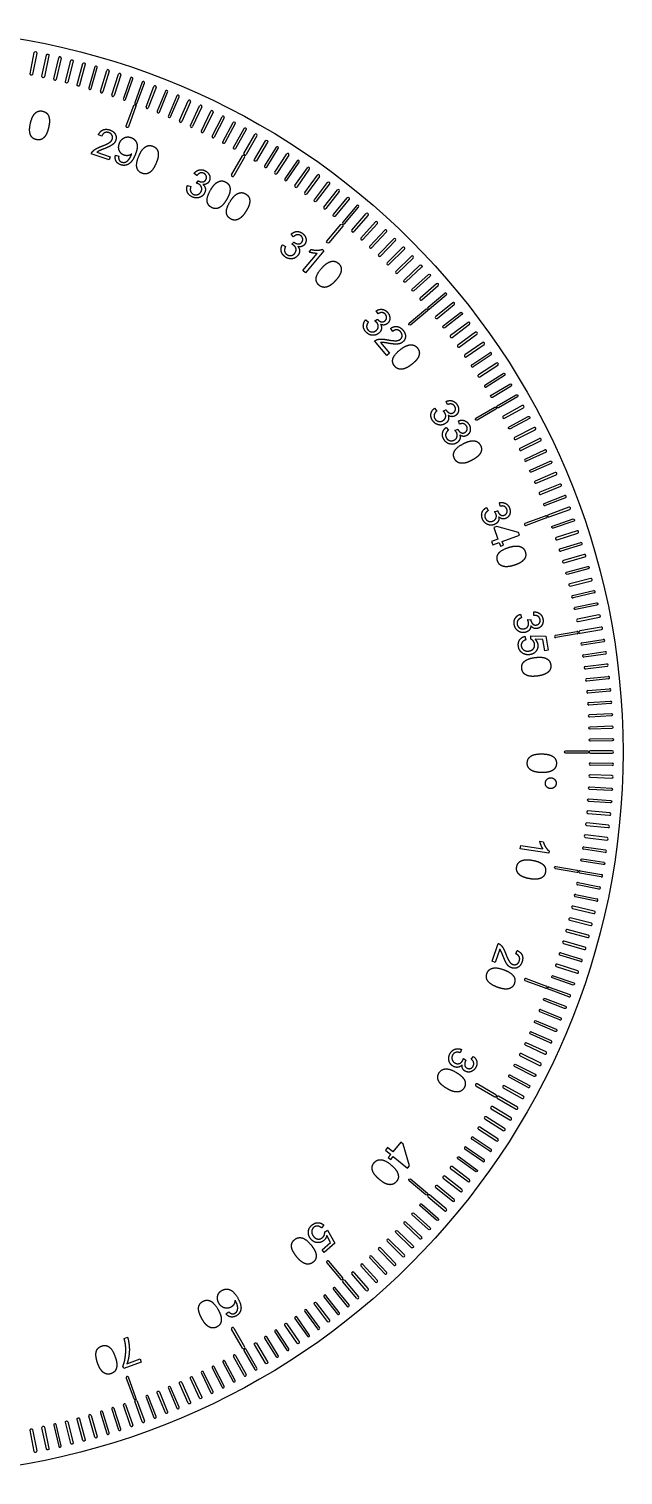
# Model space of a CAD drawing. Header units: millimetres. Extents: x 25.5 to 101.5, y -37.9 to 38.1.
# Drawn here: x 70.3 to 101.5, y -37.9 to 38.1 of the extents above; entities that cross this region are included whole.
import ezdxf

# ---------------------------------------------------------------- set-up
doc = ezdxf.new("R2010")
doc.units = ezdxf.units.MM
doc.layers.get('0').update_dxf_attribs({"linetype": 'CONTINUOUS'})

msp = doc.modelspace()

# ---------------------------------------------------------------- linework, layer by layer
for p, q in [((71.602, 35.496), (71.859, 36.61)), ((71.983, 36.581), (71.726, 35.468)), ((74.05, 34.845), (74.384, 35.938)), ((74.505, 35.901), (74.171, 34.808)), ((74.654, 34.656), (75.007, 35.743)), ((75.128, 35.703), (74.775, 34.616)), ((76.446, 34.024), (76.856, 35.092)), ((76.974, 35.046), (76.565, 33.979)), ((78.203, 33.3), (78.668, 34.345)), ((78.784, 34.293), (78.319, 33.249)), ((78.78, 33.039), (79.263, 34.075)), ((79.378, 34.021), (78.895, 32.985)), ((79.352, 32.767), (79.853, 33.794)), ((79.967, 33.739), (79.466, 32.711)), ((79.919, 32.486), (80.438, 33.504)), ((80.551, 33.446), (80.032, 32.428)), ((74.119, 32.477), (73.946, 32.556)), ((81.591, 31.582), (82.162, 32.572)), ((82.272, 32.508), (81.701, 31.518)), ((74.509, 31.234), (73.57, 31.551)), ((73.869, 31.637), (74.566, 31.402)), ((74.566, 31.402), (74.509, 31.234)), ((74.844, 31.483), (75.015, 31.435)), ((80.941, 30.457), (81.513, 31.447)), ((81.623, 31.383), (81.051, 30.394)), ((83.212, 30.592), (83.835, 31.551)), ((83.941, 31.481), (83.319, 30.523)), ((79.122, 30.416), (78.974, 30.531)), ((84.264, 29.885), (84.919, 30.822)), ((85.023, 30.749), (84.368, 29.813)), ((84.78, 29.519), (85.452, 30.443)), ((78.622, 29.901), (78.796, 29.837)), ((79.09, 30.01), (79.183, 30.144)), ((85.555, 30.369), (84.883, 29.444)), ((85.793, 28.758), (86.497, 29.659)), ((86.597, 29.58), (85.893, 28.68)), ((87.261, 27.552), (88.011, 28.415)), ((88.107, 28.331), (87.357, 27.469)), ((87.736, 27.133), (88.501, 27.983)), ((88.595, 27.898), (87.831, 27.048)), ((83.616, 26.783), (83.777, 26.689)), ((84.199, 27.202), (84.074, 27.341)), ((84.096, 26.808), (84.211, 26.923)), ((88.664, 26.271), (89.458, 27.093)), ((89.55, 27.005), (88.756, 26.183)), ((84.681, 25.426), (85.434, 26.327)), ((85.789, 26.463), (84.823, 25.308)), ((85.009, 26.393), (85.123, 26.529)), ((85.698, 26.54), (85.789, 26.463)), ((84.823, 25.308), (84.681, 25.426)), ((91.26, 23.497), (92.135, 24.232)), ((92.217, 24.135), (91.341, 23.4)), ((87.986, 22.836), (88.127, 22.716)), ((88.462, 22.777), (88.596, 22.87)), ((88.633, 23.147), (88.534, 23.305)), ((89.404, 22.227), (89.297, 22.384)), ((89.09, 20.962), (88.453, 21.722)), ((88.753, 21.64), (89.226, 21.076)), ((89.226, 21.076), (89.09, 20.962)), ((93.551, 20.467), (94.499, 21.107)), ((94.57, 21.001), (93.622, 20.362)), ((94.243, 19.406), (95.212, 20.012)), ((95.28, 19.904), (94.31, 19.299)), ((92.286, 18.376), (92.216, 18.549)), ((91.594, 18.184), (91.712, 18.04)), ((92.053, 18.041), (92.201, 18.109)), ((92.912, 17.348), (92.849, 17.524)), ((92.214, 17.181), (92.327, 17.033)), ((92.668, 17.022), (92.818, 17.085)), ((96.09, 16.087), (97.118, 16.588)), ((97.173, 16.474), (96.146, 15.973)), ((96.364, 15.516), (97.4, 15.999)), ((97.454, 15.884), (96.418, 15.401)), ((94.329, 12.97), (94.42, 12.808)), ((95.044, 13.037), (95.006, 13.22)), ((97.358, 13.186), (98.425, 13.596)), ((98.47, 13.477), (97.403, 13.067)), ((94.756, 12.749), (94.914, 12.79)), ((96.36, 12.149), (97.434, 12.54)), ((97.478, 12.42), (96.404, 12.03)), ((98.187, 10.792), (99.28, 11.127)), ((99.317, 11.005), (98.224, 10.671)), ((98.847, 8.347), (99.96, 8.604)), ((99.989, 8.48), (98.875, 8.223)), ((96.107, 7.356), (96.168, 7.181)), ((96.488, 7.064), (96.65, 7.077)), ((96.822, 7.297), (96.817, 7.484)), ((96.338, 6.201), (96.387, 6.013)), ((96.662, 6.048), (96.656, 6.222)), ((96.656, 6.222), (97.44, 6.208)), ((97.44, 6.208), (97.564, 5.472)), ((97.95, 6.26), (99.075, 6.458)), ((99.097, 6.333), (97.972, 6.135)), ((97.291, 6.033), (96.88, 6.045)), ((97.391, 5.443), (97.291, 6.033)), ((97.564, 5.472), (97.391, 5.443)), ((99.334, 5.861), (100.463, 6.04)), ((100.483, 5.914), (99.354, 5.736)), ((99.429, 5.235), (100.561, 5.394)), ((100.579, 5.268), (99.447, 5.109)), ((99.513, 4.607), (100.647, 4.746)), ((100.663, 4.62), (99.528, 4.481)), ((99.586, 3.978), (100.722, 4.097)), ((100.736, 3.971), (99.599, 3.851)), ((99.647, 3.347), (100.786, 3.447)), ((100.797, 3.32), (99.658, 3.221)), ((99.698, 2.716), (100.838, 2.796)), ((100.847, 2.669), (99.707, 2.589)), ((100.927, -0.596), (99.784, -0.576)), ((99.787, -0.449), (100.929, -0.469)), ((96.105, -4.971), (96.133, -4.789)), ((97.595, -5.195), (96.105, -4.971)), ((96.133, -4.789), (97.293, -4.963)), ((97.128, -4.566), (97.304, -4.593)), ((97.612, -5.078), (97.595, -5.195)), ((100.561, -5.152), (99.429, -4.992)), ((99.447, -4.867), (100.579, -5.026)), ((99.136, -6.741), (100.258, -6.959)), ((100.354, -6.442), (99.229, -6.243)), ((99.251, -6.118), (100.376, -6.317)), ((100.103, -7.724), (98.985, -7.486)), ((99.011, -7.362), (100.129, -7.6)), ((100.234, -7.084), (99.112, -6.866)), ((94.617, -10.877), (94.934, -9.937)), ((95.02, -10.236), (94.785, -10.933)), ((95.86, -10.486), (95.939, -10.313)), ((99.28, -10.884), (98.187, -10.55)), ((98.224, -10.429), (99.317, -10.763)), ((94.785, -10.933), (94.617, -10.877)), ((97.434, -12.298), (96.36, -11.907)), ((96.404, -11.787), (97.478, -12.178)), ((98.655, -12.742), (97.581, -12.351)), ((97.624, -12.231), (98.698, -12.622)), ((98.184, -13.961), (97.125, -13.533)), ((97.172, -13.415), (98.232, -13.843)), ((97.672, -15.163), (96.628, -14.698)), ((96.679, -14.582), (97.724, -15.047)), ((93.015, -15.512), (92.948, -15.685)), ((93.521, -16.021), (93.639, -15.875)), ((93.116, -15.981), (93.248, -16.077)), ((96.522, -17.509), (95.513, -16.973)), ((95.573, -16.86), (96.582, -17.397)), ((94.499, -20.864), (93.551, -20.225)), ((93.622, -20.12), (94.57, -20.759)), ((94.128, -21.402), (93.191, -20.747)), ((93.264, -20.643), (94.201, -21.298)), ((85.79, -24.748), (85.655, -24.887)), ((85.828, -25.105), (85.973, -25.008)), ((85.973, -25.008), (86.369, -25.685)), ((85.691, -26.042), (86.142, -25.649)), ((86.369, -25.685), (85.806, -26.174)), ((86.142, -25.649), (85.939, -25.292)), ((85.806, -26.174), (85.691, -26.042)), ((88.984, -27.3), (88.204, -26.464)), ((88.297, -26.377), (89.076, -27.213)), ((89.458, -26.851), (88.664, -26.029)), ((88.756, -25.94), (89.55, -26.763)), ((88.011, -28.172), (87.261, -27.31)), ((87.357, -27.226), (88.107, -28.089)), ((88.501, -27.74), (87.736, -26.891)), ((87.831, -26.806), (88.595, -27.655)), ((87.513, -28.596), (86.779, -27.72)), ((86.876, -27.639), (87.611, -28.514)), ((80.638, -29.401), (80.787, -29.295)), ((81.513, -31.205), (80.941, -30.215)), ((81.051, -30.151), (81.623, -31.141)), ((75.295, -30.699), (75.472, -30.632)), ((75.444, -32.037), (76.131, -31.776)), ((76.131, -31.776), (76.194, -31.942)), ((81.593, -32.65), (81.039, -31.651)), ((81.15, -31.589), (81.704, -32.589)), ((75.286, -32.286), (75.235, -32.152)), ((76.194, -31.942), (75.286, -32.286)), ((75.375, -34.172), (75.747, -35.253)), ((76.244, -35.077), (75.853, -34.003)), ((75.972, -33.96), (76.363, -35.034)), ((73.757, -35.88), (73.442, -34.782)), ((73.564, -34.747), (73.879, -35.845)), ((75.627, -35.294), (75.255, -34.213))]:
    msp.add_line(p, q)
for points in [[(70.58, 36.88, -1), (70.705, 36.855), (70.487, 35.733, -1), (70.362, 35.758)], [(71.221, 36.75, -1), (71.345, 36.724), (71.107, 35.606, -1), (70.983, 35.632)], [(72.495, 36.459, -1), (72.618, 36.428), (72.341, 35.319, -1), (72.218, 35.35)], [(72.954, 35.159, -1), (72.831, 35.192), (73.127, 36.296, -1), (73.25, 36.263)], [(73.564, 34.989), (73.879, 36.088, 1), (73.757, 36.123), (73.442, 35.024, 1)], [(75.627, 35.536), (75.255, 34.456, 1), (75.375, 34.414), (75.747, 35.495, 1)], [(75.972, 34.202), (76.363, 35.276, 1), (76.244, 35.319), (75.853, 34.245, 1)], [(77.154, 33.746), (77.582, 34.806, 1), (77.464, 34.853), (77.036, 33.793, 1)], [(77.738, 33.502), (78.185, 34.555, 1), (78.068, 34.604), (77.622, 33.552, 1)], [(75.799, 34.099, -1), (75.919, 34.055), (75.528, 32.981, -1), (75.408, 33.025)], [(81.018, 33.203, -1), (81.13, 33.144), (80.594, 32.134, -1), (80.482, 32.194)], [(81.593, 32.892, -1), (81.704, 32.831), (81.15, 31.831, -1), (81.039, 31.893)], [(82.246, 31.196, -1), (82.137, 31.261), (82.726, 32.241, -1), (82.834, 32.176)], [(83.283, 31.901), (82.677, 30.931, 1), (82.785, 30.864), (83.391, 31.833, 1)], [(84.38, 31.191), (83.741, 30.243, 1), (83.846, 30.172), (84.485, 31.12, 1)], [(85.978, 30.055, -1), (86.079, 29.979), (85.391, 29.066, -1), (85.29, 29.143)], [(87.009, 29.253, -1), (87.107, 29.173), (86.388, 28.285, -1), (86.289, 28.365)], [(87.513, 28.838), (86.779, 27.962, 1), (86.876, 27.881), (87.611, 28.756, 1)], [(86.041, 26.886, -1), (85.944, 26.968), (86.679, 27.843, -1), (86.776, 27.762)], [(88.984, 27.542), (88.204, 26.706, 1), (88.297, 26.619), (89.076, 27.455, 1)], [(89.925, 26.636), (89.117, 25.828, 1), (89.207, 25.738), (90.015, 26.546, 1)], [(89.65, 25.285), (90.472, 26.079, 1), (90.384, 26.171), (89.561, 25.377, 1)], [(90.834, 25.698, -1), (90.921, 25.605), (90.085, 24.825, -1), (89.998, 24.918)], [(91.276, 25.217, -1), (91.361, 25.122), (90.512, 24.357, -1), (90.427, 24.452)], [(90.931, 23.882), (91.793, 24.632, 1), (91.71, 24.728), (90.848, 23.978, 1)], [(91.743, 22.91), (92.632, 23.63, 1), (92.552, 23.728), (91.663, 23.009, 1)], [(90.346, 22.565, -1), (90.265, 22.662), (91.14, 23.397, -1), (91.222, 23.3)], [(92.959, 23.218, -1), (93.038, 23.118), (92.137, 22.414, -1), (92.059, 22.514)], [(92.522, 21.911), (93.434, 22.599, 1), (93.358, 22.7), (92.445, 22.012, 1)], [(93.747, 22.176), (92.823, 21.504, 1), (92.897, 21.401), (93.822, 22.073, 1)], [(94.128, 21.644), (93.191, 20.989, 1), (93.264, 20.885), (94.201, 21.54, 1)], [(94.86, 20.562), (93.902, 19.94, 1), (93.971, 19.833), (94.929, 20.456, 1)], [(95.555, 19.456, -1), (95.62, 19.347), (94.64, 18.758, -1), (94.575, 18.867)], [(93.836, 17.562, -1), (93.772, 17.672), (94.762, 18.244, -1), (94.826, 18.134)], [(95.887, 18.893, -1), (95.951, 18.783), (94.961, 18.212, -1), (94.897, 18.322)], [(96.21, 18.325), (95.21, 17.771, 1), (95.272, 17.66), (96.271, 18.214, 1)], [(95.573, 17.103, -1), (95.513, 17.215), (96.522, 17.751, -1), (96.582, 17.639)], [(95.864, 16.54), (96.883, 17.059, 1), (96.825, 17.172), (95.807, 16.653, 1)], [(96.679, 14.824, -1), (96.628, 14.94), (97.672, 15.405, -1), (97.724, 15.289)], [(97.933, 14.806), (96.881, 14.36, 1), (96.931, 14.243), (97.983, 14.689, 1)], [(97.172, 13.657), (98.232, 14.085, 1), (98.184, 14.203), (97.125, 13.775, 1)], [(98.655, 12.984), (97.581, 12.593, 1), (97.624, 12.474), (98.698, 12.865, 1)], [(98.874, 12.369, -1), (98.915, 12.248), (97.835, 11.876, -1), (97.793, 11.996)], [(99.082, 11.749), (97.995, 11.396, 1), (98.034, 11.275), (99.122, 11.628, 1)], [(99.466, 10.5), (98.368, 10.185, 1), (98.403, 10.063), (99.501, 10.378, 1)], [(99.642, 9.871, -1), (99.675, 9.748), (98.571, 9.453, -1), (98.538, 9.575)], [(99.807, 9.239), (98.698, 8.962, 1), (98.728, 8.839), (99.837, 9.116, 1)], [(100.103, 7.966, -1), (100.129, 7.842), (99.011, 7.604, -1), (98.985, 7.729)], [(99.136, 6.983), (100.258, 7.202, 1), (100.234, 7.326), (99.112, 7.108, 1)], [(100.354, 6.684), (99.229, 6.486, 1), (99.251, 6.36), (100.376, 6.559, 1)], [(100.879, 2.144, -1), (100.886, 2.017), (99.745, 1.957, -1), (99.738, 2.084)], [(99.771, 1.324, -1), (99.767, 1.451), (100.909, 1.491, -1), (100.913, 1.364)], [(100.927, 0.838, -1), (100.929, 0.711), (99.787, 0.691, -1), (99.784, 0.818)], [(99.635, 0.185, -1), (99.635, 0.058), (98.492, 0.058, -1), (98.492, 0.185)], [(99.791, 0.058), (100.934, 0.058, 1), (100.934, 0.185), (99.791, 0.185, 1)], [(99.767, -1.209), (100.909, -1.249, 1), (100.913, -1.122), (99.771, -1.082, 1)], [(100.886, -1.775, -1), (100.879, -1.901), (99.738, -1.842, -1), (99.745, -1.715)], [(99.647, -3.105), (100.786, -3.205, 1), (100.797, -3.078), (99.658, -2.979, 1)], [(100.847, -2.427, -1), (100.838, -2.553), (99.698, -2.474, -1), (99.707, -2.347)], [(100.736, -3.729), (99.599, -3.609, 1), (99.586, -3.735), (100.722, -3.855, 1)], [(99.513, -4.365), (100.647, -4.504, 1), (100.663, -4.378), (99.528, -4.239, 1)], [(97.95, -6.018, -1), (97.972, -5.893), (99.097, -6.091, -1), (99.075, -6.216)], [(100.483, -5.672, -1), (100.463, -5.798), (99.334, -5.619, -1), (99.354, -5.493)], [(98.847, -8.104), (99.96, -8.362, 1), (99.989, -8.238), (98.875, -7.981, 1)], [(99.837, -8.873), (98.728, -8.597, 1), (98.698, -8.72), (99.807, -8.997, 1)], [(99.501, -10.136), (98.403, -9.821, 1), (98.368, -9.943), (99.466, -10.258, 1)], [(98.538, -9.333), (99.642, -9.629, 1), (99.675, -9.506), (98.571, -9.21, 1)], [(99.122, -11.386), (98.034, -11.033, 1), (97.995, -11.154), (99.082, -11.507, 1)], [(98.915, -12.006, -1), (98.874, -12.126), (97.793, -11.754, -1), (97.835, -11.634)], [(98.47, -13.235, -1), (98.425, -13.353), (97.358, -12.944, -1), (97.403, -12.825)], [(97.983, -14.447, -1), (97.933, -14.564), (96.881, -14.117, -1), (96.931, -14)], [(97.454, -15.642), (96.418, -15.159, 1), (96.364, -15.274), (97.4, -15.757, 1)], [(97.173, -16.232), (96.146, -15.731, 1), (96.09, -15.845), (97.118, -16.346, 1)], [(96.883, -16.817, -1), (96.825, -16.93), (95.807, -16.411, -1), (95.864, -16.298)], [(93.772, -17.43), (94.762, -18.002, 1), (94.826, -17.892), (93.836, -17.32, 1)], [(96.271, -17.972), (95.272, -17.418, 1), (95.21, -17.529), (96.21, -18.083, 1)], [(95.951, -18.541), (94.961, -17.969, 1), (94.897, -18.079), (95.887, -18.651, 1)], [(94.575, -18.625), (95.555, -19.213, 1), (95.62, -19.104), (94.64, -18.516, 1)], [(93.902, -19.698), (94.86, -20.32, 1), (94.929, -20.214), (93.971, -19.591, 1)], [(95.28, -19.662), (94.31, -19.056, 1), (94.243, -19.164), (95.212, -19.77, 1)], [(93.822, -21.831, -1), (93.747, -21.933), (92.823, -21.262, -1), (92.897, -21.159)], [(93.434, -22.357), (92.522, -21.669, 1), (92.445, -21.77), (93.358, -22.458, 1)], [(91.222, -23.058, -1), (91.14, -23.155), (90.265, -22.42, -1), (90.346, -22.323)], [(92.632, -23.388), (91.743, -22.668, 1), (91.663, -22.767), (92.552, -23.486, 1)], [(92.059, -22.272), (92.959, -22.976, 1), (93.038, -22.876), (92.137, -22.172, 1)], [(91.26, -23.255), (92.135, -23.99, 1), (92.217, -23.892), (91.341, -23.158, 1)], [(90.427, -24.21, -1), (90.512, -24.115), (91.361, -24.88, -1), (91.276, -24.974)], [(90.848, -23.736, -1), (90.931, -23.64), (91.793, -24.39, -1), (91.71, -24.486)], [(90.472, -25.837, -1), (90.384, -25.928), (89.561, -25.134, -1), (89.65, -25.043)], [(89.998, -24.676), (90.834, -25.455, 1), (90.921, -25.362), (90.085, -24.583, 1)], [(90.015, -26.304), (89.207, -25.496, 1), (89.117, -25.585), (89.925, -26.394, 1)], [(85.944, -26.725), (86.679, -27.601, 1), (86.776, -27.519), (86.041, -26.644, 1)], [(86.289, -28.122), (87.009, -29.011, 1), (87.107, -28.931), (86.388, -28.042, 1)], [(85.29, -28.9, -1), (85.391, -28.824), (86.079, -29.737, -1), (85.978, -29.813)], [(85.793, -28.516), (86.497, -29.416, 1), (86.597, -29.338), (85.893, -28.438, 1)], [(84.264, -29.643), (84.919, -30.579, 1), (85.023, -30.507), (84.368, -29.57, 1)], [(85.555, -30.126), (84.883, -29.202, 1), (84.78, -29.276), (85.452, -30.201, 1)], [(83.941, -31.239), (83.319, -30.281, 1), (83.212, -30.35), (83.835, -31.308, 1)], [(84.485, -30.878, -1), (84.38, -30.949), (83.741, -30.001, -1), (83.846, -29.93)], [(82.137, -31.019, -1), (82.246, -30.954), (82.834, -31.933, -1), (82.726, -31.999)], [(83.391, -31.591), (82.785, -30.622, 1), (82.677, -30.689), (83.283, -31.658, 1)], [(81.13, -32.901), (80.594, -31.892, 1), (80.482, -31.952), (81.018, -32.961, 1)], [(82.272, -32.266), (81.701, -31.276, 1), (81.591, -31.34), (82.162, -32.329, 1)], [(79.967, -33.497), (79.466, -32.469, 1), (79.352, -32.525), (79.853, -33.552, 1)], [(80.551, -33.204), (80.032, -32.186, 1), (79.919, -32.243), (80.438, -33.262, 1)], [(75.408, -32.783), (75.799, -33.857, 1), (75.919, -33.813), (75.528, -32.739, 1)], [(78.185, -34.312), (77.738, -33.26, 1), (77.622, -33.31), (78.068, -34.362, 1)], [(78.784, -34.051, -1), (78.668, -34.102), (78.203, -33.058, -1), (78.319, -33.007)], [(79.378, -33.779, -1), (79.263, -33.832), (78.78, -32.797, -1), (78.895, -32.743)], [(76.446, -33.782), (76.856, -34.849, 1), (76.974, -34.804), (76.565, -33.737, 1)], [(77.582, -34.563, -1), (77.464, -34.611), (77.036, -33.551, -1), (77.154, -33.504)], [(73.25, -36.021, -1), (73.127, -36.054), (72.831, -34.95, -1), (72.954, -34.917)], [(74.05, -34.603), (74.384, -35.696, 1), (74.505, -35.659), (74.171, -34.566, 1)], [(75.128, -35.461), (74.775, -34.374, 1), (74.654, -34.413), (75.007, -35.5, 1)], [(70.705, -36.613, -1), (70.58, -36.637), (70.362, -35.515, -1), (70.487, -35.491)], [(71.345, -36.482, -1), (71.221, -36.508), (70.983, -35.39, -1), (71.107, -35.364)], [(71.983, -36.339), (71.726, -35.225, 1), (71.602, -35.254), (71.859, -36.368, 1)], [(72.618, -36.186, -1), (72.495, -36.216), (72.218, -35.107, -1), (72.341, -35.077)]]:
    msp.add_lwpolyline(points, format="xyb", close=True)
for points in [[(94.59, 11.185), (94.653, 11.011), (94.991, 11.133), (95.059, 10.942), (95.218, 10.999), (95.149, 11.19), (96.064, 11.518), (96.013, 11.66), (94.867, 11.976), (94.708, 11.919), (94.928, 11.306)], [(89.134, -20.661), (89.018, -20.805), (89.298, -21.03), (89.171, -21.188), (89.302, -21.294), (89.429, -21.136), (90.186, -21.746), (90.281, -21.629), (89.953, -20.486), (89.822, -20.38), (89.413, -20.887)]]:
    msp.add_lwpolyline(points, close=True)
msp.add_circle((63.5, 0.121), 38)
for centre, start, end in [((71.921, 36.596), -13, 167), ((74.445, 35.919), -17, 163), ((75.068, 35.723), -18, 162), ((71.664, 35.482), 167, 347), ((76.915, 35.069), -21, 159), ((74.11, 34.826), 163, 343), ((74.715, 34.636), 162, 342), ((78.726, 34.319), -24, 156), ((76.506, 34.002), 159, 339), ((79.32, 34.048), -25, 155), ((79.91, 33.767), -26, 154), ((80.495, 33.475), -27, 153), ((78.261, 33.275), 156, 336), ((78.837, 33.012), 155, 335), ((79.409, 32.739), 154, 334), ((79.976, 32.457), 153, 333), ((82.217, 32.54), -30, 150), ((81.568, 31.415), -30, 150), ((81.646, 31.55), 150, 330), ((83.888, 31.516), -33, 147), ((80.996, 30.425), 150, 330), ((83.266, 30.557), 147, 327), ((84.971, 30.785), -35, 145), ((85.503, 30.406), -36, 144), ((84.316, 29.849), 145, 325), ((86.547, 29.62), -38, 142), ((84.831, 29.481), 144, 324), ((85.843, 28.719), 142, 322), ((88.059, 28.373), -41, 139), ((87.309, 27.51), 139, 319), ((88.548, 27.94), -42, 138), ((87.783, 27.091), 138, 318), ((89.504, 27.049), -44, 136), ((88.71, 26.227), 136, 316), ((92.176, 24.183), -50, 130), ((91.301, 23.449), 130, 310), ((94.534, 21.054), -56, 124), ((93.587, 20.415), 124, 304), ((95.246, 19.958), -58, 122), ((94.277, 19.352), 122, 302), ((96.118, 16.03), 116, 296), ((97.145, 16.531), -64, 116), ((97.427, 15.941), -65, 115), ((96.391, 15.458), 115, 295), ((97.381, 13.127), 111, 291), ((98.448, 13.536), -69, 111), ((97.456, 12.48), -70, 110), ((96.382, 12.089), 110, 290), ((98.205, 10.732), 107, 287), ((99.298, 11.066), -73, 107), ((99.975, 8.542), -77, 103), ((98.861, 8.285), 103, 283), ((97.961, 6.197), 100, 280), ((99.086, 6.396), -80, 100), ((99.344, 5.798), 99, 279), ((100.473, 5.977), -81, 99), ((100.57, 5.331), -82, 98), ((99.438, 5.172), 98, 278), ((99.521, 4.544), 97, 277), ((100.655, 4.683), -83, 97), ((99.592, 3.915), 96, 276), ((100.729, 4.034), -84, 96), ((99.653, 3.284), 95, 275), ((100.792, 3.384), -85, 95), ((99.703, 2.653), 94, 274), ((100.843, 2.732), -86, 94), ((99.786, -0.512), 89, 269), ((100.928, -0.532), -91, 89), ((99.438, -4.93), 82, 262), ((100.57, -5.089), -98, 82), ((99.124, -6.804), 79, 259), ((99.24, -6.181), 80, 260), ((100.365, -6.379), -100, 80), ((98.998, -7.424), 78, 258), ((100.116, -7.662), -102, 78), ((100.246, -7.022), -101, 79), ((98.205, -10.489), 73, 253), ((99.298, -10.824), -107, 73), ((96.382, -11.847), 70, 250), ((97.456, -12.238), -110, 70), ((97.602, -12.291), 70, 250), ((98.676, -12.682), -110, 70), ((97.148, -13.474), 68, 248), ((98.208, -13.902), -112, 68), ((96.654, -14.64), 66, 246), ((97.698, -15.105), -114, 66), ((95.543, -16.916), 62, 242), ((96.552, -17.453), -118, 62), ((93.587, -20.173), 56, 236), ((93.228, -20.695), 55, 235), ((94.534, -20.812), -124, 56), ((94.164, -21.35), -125, 55), ((88.25, -26.42), 43, 223), ((88.71, -25.984), 44, 224), ((87.309, -27.268), 41, 221), ((87.783, -26.848), 42, 222), ((89.03, -27.256), -137, 43), ((89.504, -26.807), -136, 44), ((86.827, -27.679), 40, 220), ((88.059, -28.131), -139, 41), ((88.548, -27.698), -138, 42), ((87.562, -28.555), -140, 40), ((80.996, -30.183), 30, 210), ((81.568, -31.173), -150, 30), ((81.094, -31.62), 29, 209), ((81.648, -32.619), -151, 29), ((75.315, -34.193), 19, 199), ((75.912, -33.981), 20, 200), ((73.503, -34.764), 16, 196), ((75.687, -35.273), -161, 19), ((76.303, -35.055), -160, 20), ((73.818, -35.863), -164, 16)]:
    msp.add_arc(centre, 0.0635, start, end)
for points in [[(70.376, 33.156), (70.434, 33.416), (70.523, 33.562)], [(70.523, 33.562), (70.612, 33.709), (70.736, 33.771)], [(70.736, 33.771), (70.861, 33.833), (71.021, 33.798)], [(71.021, 33.798), (71.139, 33.771), (71.217, 33.704)], [(71.217, 33.704), (71.295, 33.637), (71.333, 33.534)], [(71.333, 33.534), (71.371, 33.432), (71.375, 33.296)], [(70.388, 32.529), (70.284, 32.744), (70.376, 33.156)], [(71.331, 32.943), (71.273, 32.685), (71.185, 32.539)], [(71.375, 33.296), (71.38, 33.161), (71.331, 32.943)], [(73.946, 32.556), (74.032, 32.751), (74.188, 32.815)], [(74.188, 32.815), (74.344, 32.88), (74.547, 32.811)], [(74.494, 32.668), (74.368, 32.711), (74.267, 32.661)], [(74.547, 32.811), (74.751, 32.742), (74.832, 32.589)], [(70.687, 32.303), (70.475, 32.35), (70.388, 32.529)], [(70.972, 32.33), (70.847, 32.267), (70.687, 32.303)], [(71.185, 32.539), (71.097, 32.393), (70.972, 32.33)], [(73.81, 31.816), (73.921, 31.882), (74.111, 31.954)], [(74.111, 31.954), (74.407, 32.066), (74.526, 32.149)], [(74.267, 32.661), (74.166, 32.611), (74.119, 32.477)], [(74.59, 31.977), (74.478, 31.913), (74.237, 31.818)], [(74.663, 32.532), (74.613, 32.628), (74.494, 32.668)], [(74.526, 32.149), (74.645, 32.233), (74.678, 32.332)], [(74.765, 32.111), (74.702, 32.041), (74.59, 31.977)], [(74.678, 32.332), (74.713, 32.435), (74.663, 32.532)], [(74.856, 32.267), (74.827, 32.182), (74.765, 32.111)], [(74.832, 32.589), (74.913, 32.435), (74.856, 32.267)], [(75.044, 31.724), (74.971, 31.896), (75.049, 32.103)], [(75.049, 32.103), (75.129, 32.317), (75.304, 32.399)], [(75.304, 32.399), (75.479, 32.482), (75.669, 32.41)], [(75.669, 32.41), (75.806, 32.359), (75.891, 32.242)], [(75.891, 32.242), (75.977, 32.126), (75.984, 31.967)], [(75.984, 31.967), (75.992, 31.808), (75.894, 31.55)], [(76.286, 31.81), (76.399, 31.938), (76.533, 31.978)], [(76.533, 31.978), (76.666, 32.017), (76.818, 31.954)], [(76.818, 31.954), (76.929, 31.907), (76.994, 31.827)], [(73.57, 31.551), (73.589, 31.615), (73.631, 31.666)], [(73.631, 31.666), (73.7, 31.75), (73.81, 31.816)], [(73.975, 31.707), (73.914, 31.675), (73.869, 31.637)], [(74.237, 31.818), (74.035, 31.739), (73.975, 31.707)], [(74.872, 31.178), (74.802, 31.309), (74.844, 31.483)], [(75.107, 30.985), (74.942, 31.047), (74.872, 31.178)], [(75.015, 31.435), (74.992, 31.311), (75.032, 31.236)], [(75.032, 31.236), (75.071, 31.161), (75.164, 31.126)], [(75.291, 31.487), (75.116, 31.553), (75.044, 31.724)], [(75.504, 31.465), (75.395, 31.447), (75.291, 31.487)], [(75.317, 31.109), (75.391, 31.123), (75.452, 31.169)], [(75.452, 31.169), (75.513, 31.216), (75.578, 31.309)], [(75.695, 31.545), (75.613, 31.482), (75.504, 31.465)], [(75.578, 31.309), (75.643, 31.403), (75.683, 31.51)], [(75.894, 31.55), (75.793, 31.281), (75.674, 31.144)], [(75.683, 31.51), (75.688, 31.522), (75.695, 31.545)], [(75.972, 30.816), (75.907, 31.046), (76.07, 31.436)], [(76.07, 31.436), (76.173, 31.681), (76.286, 31.81)], [(77.079, 31.398), (77.059, 31.264), (76.973, 31.058)], [(76.994, 31.827), (77.059, 31.747), (77.079, 31.64)], [(77.079, 31.64), (77.098, 31.532), (77.079, 31.398)], [(75.409, 30.966), (75.262, 30.927), (75.107, 30.985)], [(75.164, 31.126), (75.244, 31.096), (75.317, 31.109)], [(75.674, 31.144), (75.555, 31.006), (75.409, 30.966)], [(76.226, 30.541), (76.026, 30.625), (75.972, 30.816)], [(76.512, 30.517), (76.378, 30.477), (76.226, 30.541)], [(76.758, 30.686), (76.646, 30.557), (76.512, 30.517)], [(76.973, 31.058), (76.871, 30.814), (76.758, 30.686)], [(78.974, 30.531), (79.09, 30.679), (79.244, 30.713)], [(79.298, 30.553), (79.203, 30.526), (79.122, 30.416)], [(79.244, 30.713), (79.397, 30.748), (79.555, 30.665)], [(79.488, 30.529), (79.393, 30.579), (79.298, 30.553)], [(79.613, 30.388), (79.584, 30.478), (79.488, 30.529)], [(79.555, 30.665), (79.663, 30.608), (79.73, 30.513)], [(79.73, 30.513), (79.797, 30.418), (79.803, 30.312)], [(78.612, 29.562), (78.551, 29.727), (78.622, 29.901)], [(78.796, 29.837), (78.751, 29.684), (78.787, 29.587)], [(79.214, 29.968), (79.168, 29.992), (79.09, 30.01)], [(79.183, 30.144), (79.198, 30.133), (79.208, 30.128)], [(79.208, 30.128), (79.313, 30.073), (79.424, 30.084)], [(79.362, 29.797), (79.327, 29.908), (79.214, 29.968)], [(79.338, 29.573), (79.397, 29.685), (79.362, 29.797)], [(79.424, 30.084), (79.536, 30.094), (79.596, 30.207)], [(79.633, 29.983), (79.55, 29.937), (79.437, 29.943)], [(79.437, 29.943), (79.54, 29.854), (79.561, 29.734)], [(79.561, 29.734), (79.581, 29.614), (79.513, 29.485)], [(79.596, 30.207), (79.643, 30.297), (79.613, 30.388)], [(79.762, 30.115), (79.716, 30.029), (79.633, 29.983)], [(79.66, 29.045), (79.624, 29.281), (79.834, 29.648)], [(79.803, 30.312), (79.809, 30.206), (79.762, 30.115)], [(79.834, 29.648), (79.966, 29.879), (80.094, 29.992)], [(80.094, 29.992), (80.222, 30.106), (80.36, 30.128)], [(80.36, 30.128), (80.497, 30.151), (80.639, 30.07)], [(80.639, 30.07), (80.744, 30.01), (80.799, 29.922)], [(80.799, 29.922), (80.854, 29.835), (80.86, 29.726)], [(80.86, 29.726), (80.866, 29.617), (80.83, 29.486)], [(78.847, 29.305), (78.672, 29.397), (78.612, 29.562)], [(78.787, 29.587), (78.822, 29.491), (78.919, 29.44)], [(79.231, 29.257), (79.041, 29.203), (78.847, 29.305)], [(78.919, 29.44), (79.034, 29.379), (79.155, 29.417)], [(79.155, 29.417), (79.276, 29.455), (79.338, 29.573)], [(79.513, 29.485), (79.421, 29.312), (79.231, 29.257)], [(79.878, 28.741), (79.69, 28.848), (79.66, 29.045)], [(80.683, 29.162), (80.552, 28.933), (80.424, 28.819)], [(80.671, 28.456), (80.644, 28.694), (80.866, 29.053)], [(80.83, 29.486), (80.794, 29.355), (80.683, 29.162)], [(80.866, 29.053), (81.007, 29.279), (81.139, 29.388)], [(81.139, 29.388), (81.271, 29.497), (81.409, 29.514)], [(81.409, 29.514), (81.547, 29.532), (81.686, 29.446)], [(81.686, 29.446), (81.789, 29.382), (81.84, 29.293)], [(81.84, 29.293), (81.892, 29.204), (81.894, 29.095)], [(81.894, 29.095), (81.896, 28.985), (81.856, 28.856)], [(80.159, 28.682), (80.021, 28.659), (79.878, 28.741)], [(80.424, 28.819), (80.296, 28.705), (80.159, 28.682)], [(80.878, 28.144), (80.694, 28.259), (80.671, 28.456)], [(81.157, 28.076), (81.018, 28.058), (80.878, 28.144)], [(81.427, 28.203), (81.295, 28.094), (81.157, 28.076)], [(81.697, 28.537), (81.558, 28.313), (81.427, 28.203)], [(81.856, 28.856), (81.815, 28.726), (81.697, 28.537)], [(84.074, 27.341), (84.214, 27.467), (84.371, 27.474)], [(84.371, 27.474), (84.528, 27.48), (84.669, 27.371)], [(84.669, 27.371), (84.766, 27.296), (84.815, 27.191)], [(83.547, 26.451), (83.516, 26.624), (83.616, 26.783)], [(83.777, 26.689), (83.706, 26.546), (83.724, 26.445)], [(84.211, 26.744), (84.17, 26.776), (84.096, 26.808)], [(84.396, 27.306), (84.298, 27.296), (84.199, 27.202)], [(84.211, 26.923), (84.225, 26.91), (84.234, 26.903)], [(84.327, 26.55), (84.312, 26.666), (84.211, 26.744)], [(84.234, 26.903), (84.326, 26.831), (84.438, 26.822)], [(84.579, 27.249), (84.494, 27.315), (84.396, 27.306)], [(84.626, 26.686), (84.536, 26.655), (84.426, 26.681)], [(84.426, 26.681), (84.512, 26.575), (84.511, 26.453)], [(84.438, 26.822), (84.55, 26.812), (84.629, 26.913)], [(84.678, 27.088), (84.665, 27.182), (84.579, 27.249)], [(84.776, 26.794), (84.716, 26.717), (84.626, 26.686)], [(84.629, 26.913), (84.691, 26.993), (84.678, 27.088)], [(84.851, 26.98), (84.839, 26.875), (84.776, 26.794)], [(84.815, 27.191), (84.864, 27.086), (84.851, 26.98)], [(83.733, 26.157), (83.577, 26.278), (83.547, 26.451)], [(83.724, 26.445), (83.741, 26.344), (83.828, 26.277)], [(84.103, 26.042), (83.906, 26.022), (83.733, 26.157)], [(83.828, 26.277), (83.93, 26.197), (84.056, 26.213)], [(84.056, 26.213), (84.182, 26.229), (84.264, 26.334)], [(84.421, 26.217), (84.3, 26.062), (84.103, 26.042)], [(84.264, 26.334), (84.342, 26.434), (84.327, 26.55)], [(84.511, 26.453), (84.51, 26.332), (84.421, 26.217)], [(85.219, 26.341), (85.096, 26.362), (85.009, 26.393)], [(85.123, 26.529), (85.289, 26.486), (85.444, 26.491)], [(85.434, 26.327), (85.343, 26.321), (85.219, 26.341)], [(85.444, 26.491), (85.599, 26.496), (85.698, 26.54)], [(86.004, 25.835), (86.153, 25.92), (86.292, 25.913)], [(86.292, 25.913), (86.431, 25.906), (86.553, 25.797)], [(85.38, 25.001), (85.394, 25.239), (85.677, 25.554)], [(85.677, 25.554), (85.855, 25.751), (86.004, 25.835)], [(86.616, 25.186), (86.554, 25.066), (86.405, 24.9)], [(86.553, 25.797), (86.643, 25.716), (86.678, 25.619)], [(86.696, 25.414), (86.679, 25.307), (86.616, 25.186)], [(86.678, 25.619), (86.713, 25.522), (86.696, 25.414)], [(85.529, 24.657), (85.368, 24.802), (85.38, 25.001)], [(85.791, 24.541), (85.652, 24.547), (85.529, 24.657)], [(86.079, 24.619), (85.931, 24.535), (85.791, 24.541)], [(86.405, 24.9), (86.228, 24.703), (86.079, 24.619)], [(87.859, 22.522), (87.859, 22.697), (87.986, 22.836)], [(88.534, 23.305), (88.694, 23.404), (88.85, 23.383)], [(88.596, 22.87), (88.607, 22.855), (88.614, 22.846)], [(88.614, 22.846), (88.693, 22.759), (88.802, 22.73)], [(88.845, 23.214), (88.747, 23.222), (88.633, 23.147)], [(89.015, 23.126), (88.943, 23.206), (88.845, 23.214)], [(88.85, 23.383), (89.006, 23.363), (89.125, 23.23)], [(89.005, 22.787), (89.081, 22.854), (89.084, 22.95)], [(89.084, 22.95), (89.088, 23.045), (89.015, 23.126)], [(89.125, 23.23), (89.207, 23.139), (89.237, 23.027)], [(89.236, 22.813), (89.205, 22.712), (89.129, 22.643)], [(89.237, 23.027), (89.267, 22.915), (89.236, 22.813)], [(87.991, 22.199), (87.859, 22.346), (87.859, 22.522)], [(88.335, 22.022), (88.137, 22.037), (87.991, 22.199)], [(88.127, 22.716), (88.032, 22.588), (88.032, 22.485)], [(88.032, 22.485), (88.031, 22.382), (88.105, 22.301)], [(88.105, 22.301), (88.192, 22.204), (88.319, 22.198)], [(88.319, 22.198), (88.445, 22.191), (88.544, 22.28)], [(88.678, 22.138), (88.532, 22.007), (88.335, 22.022)], [(88.564, 22.694), (88.529, 22.733), (88.462, 22.777)], [(88.544, 22.28), (88.638, 22.365), (88.644, 22.482)], [(88.644, 22.482), (88.65, 22.599), (88.564, 22.694)], [(88.809, 22.355), (88.786, 22.235), (88.678, 22.138)], [(88.963, 22.564), (88.868, 22.549), (88.765, 22.594)], [(88.765, 22.594), (88.831, 22.474), (88.809, 22.355)], [(88.802, 22.73), (88.91, 22.701), (89.005, 22.787)], [(89.129, 22.643), (89.057, 22.578), (88.963, 22.564)], [(89.297, 22.384), (89.472, 22.506), (89.639, 22.48)], [(89.625, 22.307), (89.513, 22.317), (89.404, 22.227)], [(89.823, 22.195), (89.738, 22.297), (89.625, 22.307)], [(89.639, 22.48), (89.805, 22.454), (89.943, 22.29)], [(89.897, 21.99), (89.904, 22.099), (89.823, 22.195)], [(89.943, 22.29), (90.081, 22.125), (90.071, 21.951)], [(88.453, 21.722), (88.503, 21.766), (88.565, 21.788)], [(88.565, 21.788), (88.667, 21.824), (88.796, 21.823)], [(88.88, 21.644), (88.811, 21.649), (88.753, 21.64)], [(88.796, 21.823), (88.925, 21.822), (89.125, 21.784)], [(89.161, 21.603), (88.948, 21.64), (88.88, 21.644)], [(89.125, 21.784), (89.436, 21.726), (89.581, 21.735)], [(89.546, 21.555), (89.417, 21.558), (89.161, 21.603)], [(89.765, 21.579), (89.674, 21.551), (89.546, 21.555)], [(89.581, 21.735), (89.726, 21.745), (89.806, 21.812)], [(89.924, 21.664), (89.855, 21.606), (89.765, 21.579)], [(89.798, 21.264), (90.008, 21.428), (90.169, 21.484)], [(89.806, 21.812), (89.889, 21.882), (89.897, 21.99)], [(90.071, 21.951), (90.06, 21.778), (89.924, 21.664)], [(90.169, 21.484), (90.331, 21.541), (90.467, 21.51)], [(90.467, 21.51), (90.603, 21.479), (90.703, 21.35)], [(90.703, 21.35), (90.778, 21.255), (90.795, 21.153)], [(89.496, 20.408), (89.362, 20.579), (89.409, 20.772)], [(89.409, 20.772), (89.465, 21.004), (89.798, 21.264)], [(90.659, 20.737), (90.576, 20.63), (90.4, 20.493)], [(90.777, 20.948), (90.742, 20.845), (90.659, 20.737)], [(90.795, 21.153), (90.813, 21.051), (90.777, 20.948)], [(89.733, 20.247), (89.597, 20.278), (89.496, 20.408)], [(90.03, 20.273), (89.869, 20.216), (89.733, 20.247)], [(90.4, 20.493), (90.192, 20.33), (90.03, 20.273)], [(92.216, 18.549), (92.391, 18.618), (92.541, 18.571)], [(92.506, 18.404), (92.411, 18.43), (92.286, 18.376)], [(92.658, 18.288), (92.602, 18.379), (92.506, 18.404)], [(92.541, 18.571), (92.691, 18.523), (92.785, 18.371)], [(92.695, 18.103), (92.716, 18.196), (92.658, 18.288)], [(92.785, 18.371), (92.85, 18.267), (92.86, 18.152)], [(91.487, 17.556), (91.383, 17.723), (91.414, 17.896)], [(91.414, 17.896), (91.445, 18.069), (91.594, 18.184)], [(91.795, 17.32), (91.603, 17.37), (91.487, 17.556)], [(91.578, 17.83), (91.559, 17.728), (91.617, 17.635)], [(91.712, 18.04), (91.596, 17.931), (91.578, 17.83)], [(91.617, 17.635), (91.686, 17.525), (91.81, 17.497)], [(91.81, 17.497), (91.933, 17.468), (92.046, 17.538)], [(92.046, 17.538), (92.154, 17.605), (92.18, 17.719)], [(92.139, 17.942), (92.111, 17.986), (92.053, 18.041)], [(92.18, 17.719), (92.206, 17.833), (92.139, 17.942)], [(92.319, 17.565), (92.276, 17.451), (92.153, 17.375)], [(92.201, 18.109), (92.209, 18.093), (92.215, 18.083)], [(92.215, 18.083), (92.277, 17.983), (92.379, 17.936)], [(92.508, 17.744), (92.412, 17.746), (92.318, 17.808)], [(92.318, 17.808), (92.363, 17.679), (92.319, 17.565)], [(92.379, 17.936), (92.481, 17.888), (92.589, 17.956)], [(92.686, 17.793), (92.603, 17.741), (92.508, 17.744)], [(92.589, 17.956), (92.675, 18.009), (92.695, 18.103)], [(92.821, 17.941), (92.773, 17.847), (92.686, 17.793)], [(92.86, 18.152), (92.869, 18.036), (92.821, 17.941)], [(92.849, 17.524), (93.026, 17.587), (93.174, 17.534)], [(93.174, 17.534), (93.322, 17.48), (93.411, 17.326)], [(92.153, 17.375), (91.986, 17.271), (91.795, 17.32)], [(92.085, 16.557), (91.987, 16.728), (92.024, 16.9)], [(92.024, 16.9), (92.061, 17.071), (92.214, 17.181)], [(92.185, 16.827), (92.164, 16.727), (92.218, 16.632)], [(92.327, 17.033), (92.207, 16.928), (92.185, 16.827)], [(92.75, 16.919), (92.724, 16.965), (92.668, 17.022)], [(92.784, 16.696), (92.814, 16.809), (92.75, 16.919)], [(92.818, 17.085), (92.825, 17.068), (92.831, 17.058)], [(92.831, 17.058), (92.89, 16.956), (92.99, 16.905)], [(93.134, 17.369), (93.04, 17.397), (92.912, 17.348)], [(92.925, 16.779), (92.965, 16.649), (92.917, 16.537)], [(93.112, 16.708), (93.017, 16.714), (92.925, 16.779)], [(92.99, 16.905), (93.09, 16.854), (93.201, 16.918)], [(93.291, 16.751), (93.207, 16.703), (93.112, 16.708)], [(93.282, 17.247), (93.228, 17.34), (93.134, 17.369)], [(93.201, 16.918), (93.289, 16.968), (93.312, 17.061)], [(93.312, 17.061), (93.336, 17.153), (93.282, 17.247)], [(93.432, 16.895), (93.38, 16.802), (93.291, 16.751)], [(93.411, 17.326), (93.472, 17.22), (93.478, 17.104)], [(93.478, 17.104), (93.484, 16.988), (93.432, 16.895)], [(92.384, 16.311), (92.194, 16.367), (92.085, 16.557)], [(92.218, 16.632), (92.283, 16.519), (92.405, 16.486)], [(92.744, 16.352), (92.574, 16.254), (92.384, 16.311)], [(92.405, 16.486), (92.528, 16.453), (92.643, 16.52)], [(92.632, 15.902), (92.729, 16.12), (93.102, 16.318)], [(92.643, 16.52), (92.753, 16.583), (92.784, 16.696)], [(92.917, 16.537), (92.87, 16.425), (92.744, 16.352)], [(93.102, 16.318), (93.338, 16.442), (93.506, 16.469)], [(93.506, 16.469), (93.675, 16.496), (93.804, 16.442)], [(93.804, 16.442), (93.932, 16.388), (94.008, 16.243)], [(94.008, 16.243), (94.065, 16.136), (94.064, 16.033)], [(94.064, 16.033), (94.064, 15.93), (94.011, 15.835)], [(92.654, 15.528), (92.553, 15.719), (92.632, 15.902)], [(92.86, 15.328), (92.731, 15.382), (92.654, 15.528)], [(93.157, 15.302), (92.988, 15.274), (92.86, 15.328)], [(93.559, 15.453), (93.326, 15.329), (93.157, 15.302)], [(93.857, 15.648), (93.756, 15.557), (93.559, 15.453)], [(94.011, 15.835), (93.957, 15.739), (93.857, 15.648)], [(94.101, 12.718), (94.162, 12.883), (94.329, 12.97)], [(95.006, 13.22), (95.191, 13.258), (95.33, 13.184)], [(95.266, 13.027), (95.177, 13.068), (95.044, 13.037)], [(95.395, 12.885), (95.356, 12.985), (95.266, 13.027)], [(95.33, 13.184), (95.468, 13.111), (95.535, 12.945)], [(95.535, 12.945), (95.58, 12.831), (95.569, 12.716)], [(94.114, 12.37), (94.041, 12.554), (94.101, 12.718)], [(94.375, 12.085), (94.195, 12.167), (94.114, 12.37)], [(94.251, 12.624), (94.215, 12.527), (94.256, 12.426)], [(94.42, 12.808), (94.287, 12.72), (94.251, 12.624)], [(94.256, 12.426), (94.304, 12.305), (94.421, 12.255)], [(94.421, 12.255), (94.538, 12.206), (94.661, 12.255)], [(94.661, 12.255), (94.779, 12.302), (94.825, 12.41)], [(94.935, 12.233), (94.872, 12.129), (94.737, 12.075)], [(94.823, 12.636), (94.804, 12.684), (94.756, 12.749)], [(94.825, 12.41), (94.87, 12.517), (94.823, 12.636)], [(94.914, 12.79), (94.918, 12.772), (94.923, 12.762)], [(94.923, 12.762), (94.966, 12.652), (95.058, 12.588)], [(94.976, 12.472), (94.997, 12.338), (94.935, 12.233)], [(95.152, 12.376), (95.058, 12.395), (94.976, 12.472)], [(95.058, 12.588), (95.15, 12.523), (95.269, 12.571)], [(95.335, 12.393), (95.245, 12.357), (95.152, 12.376)], [(95.269, 12.571), (95.363, 12.608), (95.399, 12.696)], [(95.495, 12.516), (95.43, 12.431), (95.335, 12.393)], [(95.399, 12.696), (95.436, 12.785), (95.395, 12.885)], [(95.569, 12.716), (95.559, 12.6), (95.495, 12.516)], [(94.737, 12.075), (94.555, 12.002), (94.375, 12.085)], [(94.951, 10.541), (95.084, 10.739), (95.486, 10.868)], [(95.486, 10.868), (95.74, 10.949), (95.911, 10.946)], [(95.911, 10.946), (96.082, 10.943), (96.199, 10.867)], [(96.199, 10.867), (96.315, 10.791), (96.365, 10.635)], [(94.906, 10.169), (94.84, 10.375), (94.951, 10.541)], [(95.074, 9.936), (94.956, 10.012), (94.906, 10.169)], [(95.362, 9.858), (95.191, 9.86), (95.074, 9.936)], [(95.784, 9.936), (95.533, 9.856), (95.362, 9.858)], [(96.112, 10.076), (95.997, 10.004), (95.784, 9.936)], [(96.296, 10.233), (96.227, 10.148), (96.112, 10.076)], [(96.384, 10.419), (96.365, 10.317), (96.296, 10.233)], [(96.365, 10.635), (96.402, 10.52), (96.384, 10.419)], [(95.789, 6.804), (95.749, 6.997), (95.838, 7.149)], [(95.838, 7.149), (95.927, 7.301), (96.107, 7.356)], [(95.969, 7.03), (95.916, 6.941), (95.939, 6.834)], [(96.168, 7.181), (96.021, 7.118), (95.969, 7.03)], [(96.534, 6.941), (96.523, 6.992), (96.488, 7.064)], [(96.496, 6.718), (96.56, 6.816), (96.534, 6.941)], [(96.65, 7.077), (96.652, 7.058), (96.654, 7.047)], [(96.654, 7.047), (96.678, 6.932), (96.757, 6.852)], [(96.757, 6.852), (96.836, 6.773), (96.961, 6.798)], [(96.817, 7.484), (97.005, 7.489), (97.129, 7.392)], [(97.039, 7.248), (96.958, 7.304), (96.822, 7.297)], [(96.961, 6.798), (97.061, 6.819), (97.112, 6.899)], [(97.141, 7.086), (97.12, 7.191), (97.039, 7.248)], [(97.112, 6.899), (97.163, 6.98), (97.141, 7.086)], [(97.129, 7.392), (97.253, 7.295), (97.289, 7.121)], [(97.283, 6.889), (97.252, 6.777), (97.174, 6.705)], [(97.289, 7.121), (97.314, 7.001), (97.283, 6.889)], [(95.996, 6.477), (95.833, 6.59), (95.789, 6.804)], [(95.939, 6.834), (95.965, 6.707), (96.071, 6.637)], [(96.351, 6.404), (96.159, 6.364), (95.996, 6.477)], [(96.064, 6.004), (96.155, 6.151), (96.338, 6.201)], [(96.071, 6.637), (96.177, 6.568), (96.308, 6.595)], [(96.308, 6.595), (96.432, 6.62), (96.496, 6.718)], [(96.573, 6.525), (96.493, 6.433), (96.351, 6.404)], [(96.656, 6.753), (96.653, 6.617), (96.573, 6.525)], [(96.812, 6.628), (96.723, 6.663), (96.656, 6.753)], [(96.996, 6.612), (96.9, 6.593), (96.812, 6.628)], [(97.174, 6.705), (97.096, 6.633), (96.996, 6.612)], [(96.007, 5.656), (95.972, 5.858), (96.064, 6.004)], [(96.252, 5.298), (96.048, 5.41), (96.007, 5.656)], [(96.194, 5.879), (96.137, 5.79), (96.156, 5.681)], [(96.156, 5.681), (96.178, 5.55), (96.292, 5.476)], [(96.387, 6.013), (96.251, 5.968), (96.194, 5.879)], [(96.292, 5.476), (96.407, 5.402), (96.57, 5.43)], [(96.57, 5.43), (96.725, 5.456), (96.8, 5.559)], [(96.941, 5.432), (96.83, 5.276), (96.619, 5.24)], [(96.785, 5.954), (96.733, 6.018), (96.662, 6.048)], [(96.851, 5.803), (96.837, 5.89), (96.785, 5.954)], [(96.8, 5.559), (96.875, 5.661), (96.851, 5.803)], [(96.88, 6.045), (96.995, 5.928), (97.02, 5.781)], [(97.02, 5.781), (97.053, 5.588), (96.941, 5.432)], [(96.183, 4.498), (96.154, 4.713), (96.292, 4.856)], [(96.619, 5.24), (96.418, 5.206), (96.252, 5.298)], [(96.292, 4.856), (96.458, 5.028), (96.876, 5.084)], [(96.876, 5.084), (97.14, 5.119), (97.308, 5.086)], [(97.308, 5.086), (97.476, 5.054), (97.578, 4.958)], [(97.578, 4.958), (97.679, 4.863), (97.701, 4.701)], [(97.701, 4.701), (97.717, 4.581), (97.681, 4.484)], [(96.307, 4.239), (96.205, 4.334), (96.183, 4.498)], [(96.577, 4.112), (96.409, 4.144), (96.307, 4.239)], [(97.006, 4.114), (96.744, 4.079), (96.577, 4.112)], [(97.353, 4.195), (97.227, 4.144), (97.006, 4.114)], [(97.562, 4.317), (97.479, 4.246), (97.353, 4.195)], [(97.681, 4.484), (97.645, 4.388), (97.562, 4.317)], [(96.631, -0.117), (96.821, 0.029), (97.243, 0.021)], [(97.243, 0.021), (97.509, 0.016), (97.67, -0.041)], [(96.469, -0.454), (96.473, -0.238), (96.631, -0.117)], [(96.553, -0.729), (96.466, -0.619), (96.469, -0.454)], [(96.801, -0.895), (96.64, -0.838), (96.553, -0.729)], [(97.67, -0.041), (97.832, -0.099), (97.918, -0.208)], [(97.949, -0.692), (97.898, -0.783), (97.806, -0.84)], [(97.918, -0.208), (98.004, -0.318), (98.001, -0.481)], [(98.001, -0.481), (97.999, -0.602), (97.949, -0.692)], [(97.226, -0.957), (96.962, -0.952), (96.801, -0.895)], [(97.581, -0.929), (97.449, -0.961), (97.226, -0.957)], [(97.492, -1.709), (97.413, -1.622), (97.419, -1.504)], [(97.419, -1.504), (97.424, -1.388), (97.511, -1.308)], [(97.511, -1.308), (97.598, -1.229), (97.717, -1.235)], [(97.806, -0.84), (97.713, -0.898), (97.581, -0.929)], [(97.717, -1.235), (97.834, -1.24), (97.913, -1.328)], [(97.913, -1.328), (97.992, -1.415), (97.986, -1.531)], [(97.689, -1.802), (97.572, -1.796), (97.492, -1.709)], [(97.894, -1.729), (97.807, -1.807), (97.689, -1.802)], [(97.986, -1.531), (97.98, -1.65), (97.894, -1.729)], [(97.194, -4.772), (97.147, -4.656), (97.128, -4.566)], [(97.293, -4.963), (97.24, -4.888), (97.194, -4.772)], [(97.304, -4.593), (97.353, -4.756), (97.438, -4.886)], [(97.438, -4.886), (97.523, -5.016), (97.612, -5.078)], [(95.955, -6.198), (95.887, -6.076), (95.917, -5.914)], [(95.917, -5.914), (95.957, -5.7), (96.133, -5.607)], [(96.133, -5.607), (96.344, -5.496), (96.759, -5.573)], [(96.759, -5.573), (97.021, -5.622), (97.17, -5.705)], [(97.17, -5.705), (97.32, -5.789), (97.387, -5.911)], [(97.387, -5.911), (97.453, -6.033), (97.423, -6.194)], [(96.171, -6.403), (96.022, -6.32), (95.955, -6.198)], [(96.58, -6.535), (96.321, -6.486), (96.171, -6.403)], [(96.935, -6.566), (96.8, -6.576), (96.58, -6.535)], [(97.171, -6.516), (97.07, -6.557), (96.935, -6.566)], [(97.337, -6.394), (97.272, -6.474), (97.171, -6.516)], [(97.423, -6.194), (97.401, -6.313), (97.337, -6.394)], [(94.934, -9.937), (94.998, -9.957), (95.048, -9.998)], [(95.09, -10.342), (95.058, -10.281), (95.02, -10.236)], [(95.048, -9.998), (95.132, -10.067), (95.199, -10.177)], [(95.2, -10.604), (95.122, -10.402), (95.09, -10.342)], [(95.199, -10.177), (95.265, -10.288), (95.337, -10.478)], [(95.36, -10.957), (95.296, -10.846), (95.2, -10.604)], [(95.337, -10.478), (95.449, -10.774), (95.532, -10.893)], [(96.044, -10.633), (95.993, -10.532), (95.86, -10.486)], [(95.939, -10.313), (96.133, -10.399), (96.198, -10.555)], [(96.051, -10.861), (96.094, -10.735), (96.044, -10.633)], [(96.198, -10.555), (96.263, -10.711), (96.194, -10.913)], [(94.354, -11.511), (94.431, -11.308), (94.62, -11.248)], [(94.62, -11.248), (94.848, -11.175), (95.243, -11.324)], [(95.243, -11.324), (95.492, -11.418), (95.624, -11.526)], [(95.494, -11.132), (95.424, -11.069), (95.36, -10.957)], [(95.65, -11.223), (95.565, -11.194), (95.494, -11.132)], [(95.532, -10.893), (95.616, -11.012), (95.715, -11.045)], [(95.972, -11.199), (95.818, -11.28), (95.65, -11.223)], [(95.715, -11.045), (95.818, -11.08), (95.915, -11.03)], [(95.915, -11.03), (96.011, -10.98), (96.051, -10.861)], [(96.194, -10.913), (96.125, -11.118), (95.972, -11.199)], [(94.341, -11.798), (94.296, -11.666), (94.354, -11.511)], [(94.518, -12.038), (94.386, -11.93), (94.341, -11.798)], [(94.898, -12.239), (94.651, -12.146), (94.518, -12.038)], [(95.624, -11.526), (95.757, -11.635), (95.801, -11.767)], [(95.788, -12.052), (95.745, -12.165), (95.667, -12.233)], [(95.801, -11.767), (95.845, -11.899), (95.788, -12.052)], [(95.242, -12.333), (95.107, -12.318), (94.898, -12.239)], [(95.483, -12.324), (95.376, -12.348), (95.242, -12.333)], [(95.667, -12.233), (95.59, -12.301), (95.483, -12.324)], [(92.361, -16.11), (92.31, -15.919), (92.415, -15.727)], [(92.415, -15.727), (92.51, -15.553), (92.676, -15.496)], [(92.548, -15.801), (92.486, -15.915), (92.522, -16.037)], [(92.698, -15.671), (92.601, -15.705), (92.548, -15.801)], [(92.676, -15.496), (92.842, -15.438), (93.015, -15.512)], [(92.948, -15.685), (92.796, -15.638), (92.698, -15.671)], [(93.639, -15.875), (93.785, -15.994), (93.816, -16.148)], [(91.833, -16.748), (91.944, -16.562), (92.141, -16.535)], [(92.141, -16.535), (92.378, -16.503), (92.741, -16.719)], [(92.584, -16.396), (92.412, -16.301), (92.361, -16.11)], [(92.522, -16.037), (92.558, -16.158), (92.674, -16.222)], [(92.831, -16.448), (92.711, -16.466), (92.584, -16.396)], [(92.674, -16.222), (92.786, -16.283), (92.898, -16.25)], [(92.741, -16.719), (92.969, -16.855), (93.081, -16.986)], [(93.043, -16.328), (92.952, -16.429), (92.831, -16.448)], [(92.898, -16.25), (93.01, -16.217), (93.071, -16.105)], [(93.079, -16.524), (93.035, -16.44), (93.043, -16.328)], [(93.071, -16.105), (93.096, -16.059), (93.116, -15.981)], [(93.21, -16.655), (93.124, -16.608), (93.079, -16.524)], [(93.232, -16.102), (93.175, -16.205), (93.184, -16.317)], [(93.184, -16.317), (93.192, -16.429), (93.304, -16.491)], [(93.405, -16.7), (93.299, -16.704), (93.21, -16.655)], [(93.248, -16.077), (93.237, -16.092), (93.232, -16.102)], [(93.304, -16.491), (93.393, -16.54), (93.484, -16.512)], [(93.607, -16.631), (93.512, -16.696), (93.405, -16.7)], [(93.484, -16.512), (93.576, -16.484), (93.628, -16.388)], [(93.655, -16.199), (93.63, -16.104), (93.521, -16.021)], [(93.762, -16.458), (93.703, -16.565), (93.607, -16.631)], [(93.628, -16.388), (93.679, -16.294), (93.655, -16.199)], [(93.816, -16.148), (93.848, -16.302), (93.762, -16.458)], [(91.769, -17.027), (91.749, -16.889), (91.833, -16.748)], [(91.902, -17.295), (91.79, -17.165), (91.769, -17.027)], [(92.24, -17.56), (92.013, -17.425), (91.902, -17.295)], [(93.081, -16.986), (93.192, -17.116), (93.212, -17.253)], [(93.212, -17.253), (93.233, -17.391), (93.149, -17.532)], [(92.562, -17.712), (92.432, -17.674), (92.24, -17.56)], [(92.801, -17.746), (92.692, -17.75), (92.562, -17.712)], [(92.999, -17.689), (92.91, -17.742), (92.801, -17.746)], [(93.149, -17.532), (93.087, -17.635), (92.999, -17.689)], [(88.319, -21.724), (88.323, -21.585), (88.431, -21.46)], [(88.403, -22.011), (88.316, -21.864), (88.319, -21.724)], [(88.689, -22.331), (88.49, -22.158), (88.403, -22.011)], [(88.431, -21.46), (88.573, -21.296), (88.772, -21.304)], [(88.772, -21.304), (89.01, -21.315), (89.33, -21.592)], [(89.33, -21.592), (89.531, -21.766), (89.618, -21.913)], [(89.618, -21.913), (89.704, -22.061), (89.7, -22.2)], [(88.98, -22.538), (88.858, -22.477), (88.689, -22.331)], [(89.209, -22.613), (89.101, -22.598), (88.98, -22.538)], [(89.414, -22.591), (89.317, -22.628), (89.209, -22.613)], [(89.589, -22.463), (89.51, -22.554), (89.414, -22.591)], [(89.7, -22.2), (89.696, -22.339), (89.589, -22.463)], [(84.974, -25.145), (84.964, -24.913), (85.152, -24.749)], [(85.251, -24.863), (85.151, -24.95), (85.147, -25.086)], [(85.152, -24.749), (85.306, -24.614), (85.479, -24.616)], [(85.44, -24.793), (85.335, -24.79), (85.251, -24.863)], [(85.655, -24.887), (85.546, -24.795), (85.44, -24.793)], [(85.479, -24.616), (85.652, -24.617), (85.79, -24.748)], [(84.13, -26.039), (84.07, -25.879), (84.098, -25.743)], [(84.098, -25.743), (84.127, -25.606), (84.255, -25.502)], [(84.255, -25.502), (84.423, -25.366), (84.617, -25.409)], [(84.617, -25.409), (84.851, -25.461), (85.116, -25.789)], [(85.116, -25.488), (84.982, -25.334), (84.974, -25.145)], [(85.447, -25.663), (85.256, -25.649), (85.116, -25.488)], [(85.116, -25.789), (85.284, -25.996), (85.343, -26.156)], [(85.147, -25.086), (85.144, -25.222), (85.252, -25.347)], [(85.252, -25.347), (85.356, -25.466), (85.482, -25.477)], [(85.787, -25.549), (85.638, -25.678), (85.447, -25.663)], [(85.482, -25.477), (85.609, -25.488), (85.717, -25.394)], [(85.717, -25.394), (85.784, -25.335), (85.812, -25.258)], [(85.939, -25.292), (85.899, -25.451), (85.787, -25.549)], [(85.812, -25.258), (85.839, -25.18), (85.828, -25.105)], [(84.356, -26.405), (84.19, -26.2), (84.13, -26.039)], [(84.606, -26.659), (84.497, -26.578), (84.356, -26.405)], [(85.374, -26.453), (85.346, -26.59), (85.219, -26.693)], [(85.343, -26.156), (85.403, -26.317), (85.374, -26.453)], [(84.818, -26.774), (84.715, -26.74), (84.606, -26.659)], [(85.023, -26.788), (84.922, -26.808), (84.818, -26.774)], [(85.219, -26.693), (85.125, -26.769), (85.023, -26.788)], [(80.423, -28.18), (80.62, -28.061), (80.832, -28.132)], [(79.238, -28.957), (79.289, -28.828), (79.434, -28.748)], [(79.434, -28.748), (79.624, -28.643), (79.807, -28.72)], [(79.807, -28.72), (80.027, -28.812), (80.232, -29.182)], [(80.201, -28.604), (80.191, -28.469), (80.249, -28.359)], [(80.283, -28.861), (80.211, -28.739), (80.201, -28.604)], [(80.249, -28.359), (80.307, -28.249), (80.423, -28.18)], [(80.574, -29.095), (80.394, -29.045), (80.283, -28.861)], [(80.832, -28.132), (81.044, -28.203), (81.243, -28.536)], [(81.123, -28.692), (81.118, -28.813), (81.061, -28.904)], [(81.256, -29.016), (81.237, -28.886), (81.123, -28.692)], [(81.243, -28.536), (81.467, -28.909), (81.43, -29.161)], [(79.217, -29.255), (79.186, -29.087), (79.238, -28.957)], [(79.375, -29.654), (79.248, -29.423), (79.217, -29.255)], [(80.232, -29.182), (80.36, -29.415), (80.39, -29.583)], [(80.39, -29.583), (80.421, -29.752), (80.369, -29.881)], [(80.913, -29.05), (80.755, -29.145), (80.574, -29.095)], [(80.895, -29.567), (80.747, -29.539), (80.638, -29.401)], [(80.787, -29.295), (80.864, -29.375), (80.928, -29.394)], [(81.195, -29.503), (81.043, -29.594), (80.895, -29.567)], [(81.061, -28.904), (81.003, -28.996), (80.913, -29.05)], [(80.928, -29.394), (81.033, -29.423), (81.127, -29.367)], [(81.127, -29.367), (81.202, -29.322), (81.234, -29.246)], [(81.43, -29.161), (81.398, -29.381), (81.195, -29.503)], [(81.234, -29.246), (81.276, -29.146), (81.256, -29.016)], [(79.576, -29.949), (79.483, -29.85), (79.375, -29.654)], [(79.765, -30.099), (79.669, -30.047), (79.576, -29.949)], [(79.965, -30.149), (79.861, -30.15), (79.765, -30.099)], [(80.174, -30.089), (80.068, -30.148), (79.965, -30.149)], [(80.369, -29.881), (80.317, -30.01), (80.174, -30.089)], [(73.888, -31.269), (73.962, -31.15), (74.118, -31.097)], [(74.118, -31.097), (74.323, -31.027), (74.49, -31.135)], [(74.49, -31.135), (74.691, -31.264), (74.827, -31.664)], [(75.375, -31.11), (75.36, -30.914), (75.295, -30.699)], [(75.357, -31.673), (75.398, -31.387), (75.375, -31.11)], [(75.472, -30.632), (75.532, -30.798), (75.559, -31.056)], [(75.559, -31.056), (75.586, -31.314), (75.552, -31.576)], [(73.815, -31.558), (73.814, -31.387), (73.888, -31.269)], [(73.901, -31.979), (73.816, -31.729), (73.815, -31.558)], [(74.827, -31.664), (74.913, -31.916), (74.913, -32.087)], [(75.235, -32.152), (75.315, -31.959), (75.357, -31.673)], [(75.552, -31.576), (75.518, -31.838), (75.444, -32.037)], [(74.047, -32.304), (73.973, -32.19), (73.901, -31.979)], [(74.207, -32.485), (74.121, -32.418), (74.047, -32.304)], [(74.394, -32.57), (74.292, -32.553), (74.207, -32.485)], [(74.61, -32.547), (74.496, -32.586), (74.394, -32.57)], [(74.839, -32.377), (74.765, -32.495), (74.61, -32.547)], [(74.913, -32.087), (74.913, -32.259), (74.839, -32.377)]]:
    msp.add_open_spline(points, degree=2)

doc.saveas('drawing.dxf')
